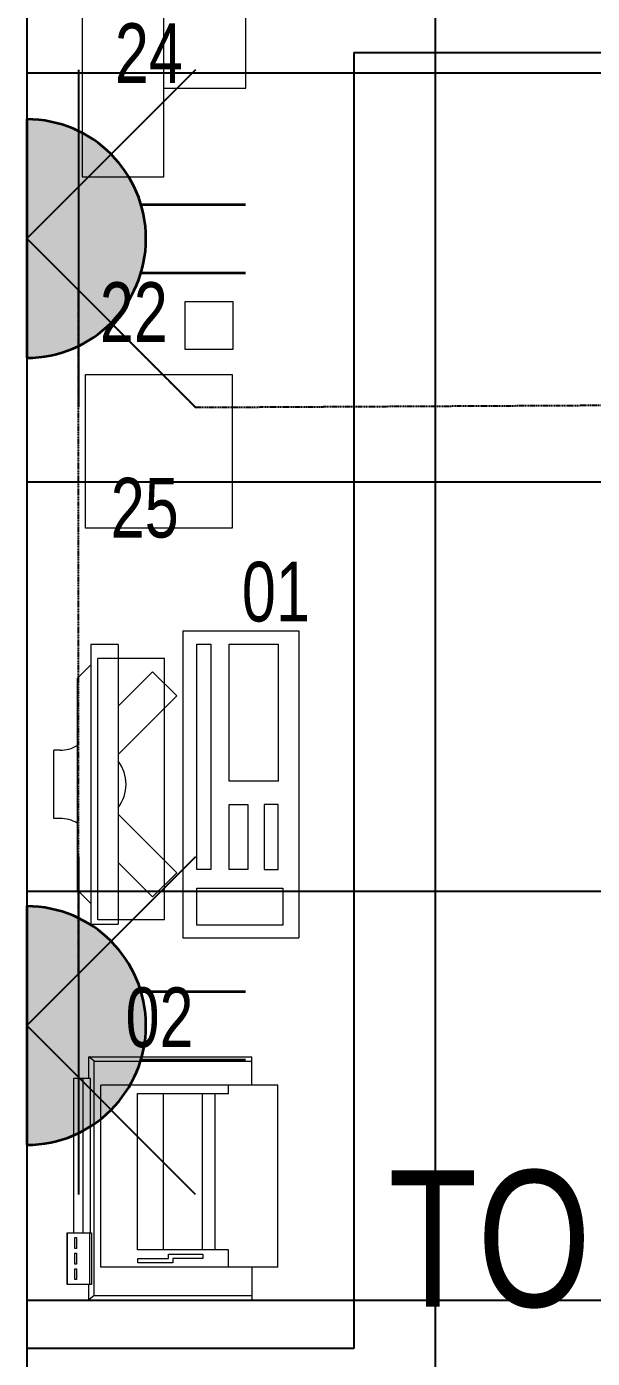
# Model space of a CAD drawing. Extents: x -178977 to 231842, y -29287 to 19916.
# Drawn here: x 29316 to 30146, y 6215 to 8168 of the extents above; entities that cross this region are included whole.
import ezdxf
from ezdxf import colors
from ezdxf.entities.mleader import LeaderData, LeaderLine
from ezdxf.enums import TextEntityAlignment as Align
from ezdxf.math import Vec2, Vec3

# ---------------------------------------------------------------- set-up
doc = ezdxf.new("R2010")
doc.units = 0
doc.header["$LTSCALE"] = 0.25
doc.linetypes.add('DASHDOT', pattern=[25.4, 12.7, -6.35, 0, -6.35])
doc.linetypes.add('HIDDEN', pattern=[9.525, 6.35, -3.175])
for name, color, linetype, lineweight in [('01-First Floor-FUR$0$72_EGR_EQP_TAG', 142, 'Continuous', 5), ('01-First Floor-FUR$0$LOADING', 253, 'Continuous', 5), ('01-First Floor-FUR$0$Walls', 251, 'Continuous', 5), ('E-LITE-CIRC', 6, 'Continuous', 25), ('E-LITE-CLNG-CNDT', 6, 'DASHDOT', 35), ('E-LITE-EXIT-NUMB', 6, 'Continuous', 25), ('E-POWR-FLOR-CNDT', 6, 'HIDDEN', 25), ('E-POWR-WALL @ 100', 4, 'Continuous', 35)]:
    doc.layers.add(name, color=color, linetype=linetype, lineweight=lineweight)
doc.layers.add('01-First Floor-FUR$0$FALSE CEILING', color=251, linetype='Continuous')
doc.styles.add('01-First Floor-FUR$0$X3G_ENTITY_257CFD', font='swisscl.ttf', dxfattribs={"height": 200})
doc.styles.add('DC_SIMPLEX', font='SIMPLEX.shx', dxfattribs={"width": 0.7})

# ---------------------------------------------------------------- blocks, each defined once
blk = doc.blocks.new('01-First Floor-FUR$0$D.110.51.53')
blk.add_lwpolyline([(285914, 4547), (286139, 4547), (286139, 4332), (285914, 4332), (285914, 4547)])
blk = doc.blocks.new('01-First Floor-FUR$0$D.111.03.06')
blk.add_lwpolyline([(292372, 3690), (292442, 3690), (292442, 3620), (292372, 3620), (292372, 3690)])
blk = doc.blocks.new('01-First Floor-FUR$0$D.122.06.11')
for points in [[(285783, 4268), (285783, 4268), (285783, 4388), (285713, 4388), (285643, 4388), (285643, 4268)], [(285513, 4148), (285913, 4148), (285913, 4268), (285513, 4268), (285513, 4148)]]:
    blk.add_lwpolyline(points)
blk = doc.blocks.new('01-First Floor-FUR$0$ITCWLS1-P')
at = {"layer": '01-First Floor-FUR$0$LOADING'}
for p, q in [((-0.17, 0.45), (-0.17, 0)), ((-0.17, 0.45), (0, 0.45)), ((0, 0.45), (0, 0)), ((-0.2651, 0.43, 0), (-0.3051, 0.43, 0)), ((-0.3051, 0.43, 0), (-0.3051, 0.02, 0)), ((-0.2651, 0.43, 0), (-0.2651, 0.02, 0)), ((-0.1496, 0.4305), (-0.1291, 0.4305)), ((-0.1291, 0.4305), (-0.1291, 0.4089)), ((-0.3251, 0.38, 0), (-0.3051, 0.4, 0)), ((-0.197, 0.4094), (-0.295, 0.4094)), ((-0.295, 0.0264), (-0.295, 0.4094)), ((-0.197, 0.0264), (-0.197, 0.4094)), ((-0.3251, 0.38, 0), (-0.3251, 0.07, 0)), ((-0.3503, 0.275), (-0.3596, 0.275)), ((-0.3596, 0.175), (-0.3596, 0.275)), ((-0.3503, 0.175), (-0.3596, 0.175)), ((-0.3251, 0.07, 0), (-0.3051, 0.05, 0)), ((-0.3051, 0.02, 0), (-0.2651, 0.02, 0)), ((-0.197, 0.0264), (-0.295, 0.0264)), ((-0.17, 0), (0, 0))]:
    blk.add_line(p, q, dxfattribs=at)
at = {"layer": '01-First Floor-FUR$0$LOADING', "extrusion": (2.48281e-10, 3.18408e-10, -1)}
for p, q in [((-0.2651, 0.3395), (-0.2144, 0.3902)), ((-0.1791, 0.3548), (-0.2144, 0.3902)), ((-0.2651, 0.2688), (-0.1791, 0.3548))]:
    blk.add_line(p, q, dxfattribs=at)
at = {"layer": '01-First Floor-FUR$0$LOADING', "extrusion": (2.48281e-10, -3.18408e-10, -1)}
for p, q in [((-0.2651, 0.1812), (-0.1791, 0.0952)), ((-0.2651, 0.1105), (-0.2144, 0.0598)), ((-0.1791, 0.0952), (-0.2144, 0.0598))]:
    blk.add_line(p, q, dxfattribs=at)
at = {"layer": '01-First Floor-FUR$0$LOADING'}
for points in [[(-0.1291, 0.4089), (-0.1291, 0.1), (-0.1496, 0.1), (-0.1496, 0.4305)], [(-0.1496, 0.1), (-0.1496, 0.1), (-0.1496, 0.1), (-0.1496, 0.1), (-0.1496, 0.1), (-0.1496, 0.1), (-0.1496, 0.1), (-0.1496, 0.1), (-0.1496, 0.1)], [(-0.1496, 0.1), (-0.1496, 0.1), (-0.1496, 0.1), (-0.1496, 0.1), (-0.1496, 0.1), (-0.1496, 0.1), (-0.1496, 0.1), (-0.1496, 0.1), (-0.1496, 0.1), (-0.1496, 0.1), (-0.1496, 0.1), (-0.1496, 0.1), (-0.1496, 0.1), (-0.1496, 0.1), (-0.1496, 0.1), (-0.1496, 0.1), (-0.1496, 0.1), (-0.1496, 0.1)], [(-0.1496, 0.1), (-0.1496, 0.1), (-0.1496, 0.1), (-0.1496, 0.1), (-0.1496, 0.1), (-0.1496, 0.1), (-0.1496, 0.1), (-0.1496, 0.1), (-0.1496, 0.1), (-0.1496, 0.1)], [(-0.1496, 0.1), (-0.1496, 0.1), (-0.1496, 0.1), (-0.1496, 0.1), (-0.1496, 0.1), (-0.1496, 0.1), (-0.1496, 0.1)], [(-0.1496, 0.1), (-0.1496, 0.1), (-0.1496, 0.1), (-0.1496, 0.1), (-0.1496, 0.1), (-0.1496, 0.1), (-0.1496, 0.1), (-0.1496, 0.1), (-0.1496, 0.1), (-0.1496, 0.1)], [(-0.1496, 0.1), (-0.1496, 0.1), (-0.1496, 0.1), (-0.1496, 0.1), (-0.1496, 0.1), (-0.1496, 0.1), (-0.1496, 0.1), (-0.1496, 0.1), (-0.1496, 0.1), (-0.1496, 0.1), (-0.1496, 0.1), (-0.1496, 0.1), (-0.1496, 0.1), (-0.1496, 0.1), (-0.1496, 0.1)], [(-0.1496, 0.1), (-0.1496, 0.1), (-0.1496, 0.1), (-0.1496, 0.1), (-0.1496, 0.1), (-0.1496, 0.1), (-0.1496, 0.1), (-0.1496, 0.1), (-0.1496, 0.1), (-0.1496, 0.1)], [(-0.1496, 0.1), (-0.1496, 0.1), (-0.1496, 0.1), (-0.1496, 0.1), (-0.1496, 0.1), (-0.1496, 0.1), (-0.1496, 0.1), (-0.1496, 0.1), (-0.1496, 0.1), (-0.1496, 0.1)], [(-0.1496, 0.1), (-0.1496, 0.1), (-0.1496, 0.1), (-0.1496, 0.1), (-0.1496, 0.1), (-0.1496, 0.1), (-0.1496, 0.1), (-0.1496, 0.1), (-0.1496, 0.1), (-0.1496, 0.1), (-0.1496, 0.1), (-0.1496, 0.1), (-0.1496, 0.1), (-0.1496, 0.1), (-0.1496, 0.1), (-0.1496, 0.1), (-0.1496, 0.1), (-0.1496, 0.1), (-0.1496, 0.1), (-0.1496, 0.1), (-0.1496, 0.1), (-0.1496, 0.1), (-0.1496, 0.1), (-0.1496, 0.1), (-0.1496, 0.1), (-0.1496, 0.1), (-0.1496, 0.1), (-0.1496, 0.1), (-0.1496, 0.1), (-0.1496, 0.1), (-0.1496, 0.1), (-0.1496, 0.1), (-0.1496, 0.1), (-0.1496, 0.1), (-0.1496, 0.1), (-0.1496, 0.1), (-0.1496, 0.1), (-0.1496, 0.1), (-0.1496, 0.1), (-0.1496, 0.1), (-0.1496, 0.1), (-0.1496, 0.1), (-0.1496, 0.1), (-0.1496, 0.1), (-0.1496, 0.1), (-0.1496, 0.1), (-0.1496, 0.1), (-0.1496, 0.1), (-0.1496, 0.1), (-0.1496, 0.1), (-0.1496, 0.1), (-0.1496, 0.1), (-0.1496, 0.1), (-0.1496, 0.1)], [(-0.1496, 0.1), (-0.1496, 0.1), (-0.1496, 0.1), (-0.1496, 0.1), (-0.1496, 0.1), (-0.1496, 0.1), (-0.1496, 0.1), (-0.1496, 0.1), (-0.1496, 0.1), (-0.1496, 0.1), (-0.1496, 0.1), (-0.1496, 0.1), (-0.1496, 0.1), (-0.1496, 0.1), (-0.1496, 0.1), (-0.1496, 0.1), (-0.1496, 0.1), (-0.1496, 0.1), (-0.1496, 0.1), (-0.1496, 0.1), (-0.1496, 0.1), (-0.1496, 0.1), (-0.1496, 0.1), (-0.1496, 0.1), (-0.1496, 0.1), (-0.1496, 0.1), (-0.1496, 0.1), (-0.1496, 0.1), (-0.1496, 0.1), (-0.1496, 0.1), (-0.1496, 0.1), (-0.1496, 0.1), (-0.1496, 0.1), (-0.1496, 0.1), (-0.1496, 0.1), (-0.1496, 0.1), (-0.1496, 0.1), (-0.1496, 0.1), (-0.1496, 0.1), (-0.1496, 0.1), (-0.1496, 0.1), (-0.1496, 0.1), (-0.1496, 0.1), (-0.1496, 0.1), (-0.1496, 0.1), (-0.1496, 0.1), (-0.1496, 0.1), (-0.1496, 0.1), (-0.1496, 0.1), (-0.1496, 0.1), (-0.1496, 0.1), (-0.1496, 0.1), (-0.1496, 0.1), (-0.1496, 0.1), (-0.1496, 0.1), (-0.1496, 0.1), (-0.1496, 0.1), (-0.1496, 0.1), (-0.1496, 0.1), (-0.1496, 0.1), (-0.1496, 0.1), (-0.1496, 0.1), (-0.1496, 0.1), (-0.1496, 0.1), (-0.1496, 0.1), (-0.1496, 0.1), (-0.1496, 0.1), (-0.1496, 0.1), (-0.1496, 0.1), (-0.1496, 0.1), (-0.1496, 0.1), (-0.1496, 0.1), (-0.1496, 0.1), (-0.1496, 0.1), (-0.1496, 0.1), (-0.1496, 0.1), (-0.1496, 0.1), (-0.1496, 0.1), (-0.1496, 0.1), (-0.1496, 0.1), (-0.1496, 0.1), (-0.1496, 0.1), (-0.1496, 0.1), (-0.1496, 0.1), (-0.1496, 0.1), (-0.1496, 0.1), (-0.1496, 0.1), (-0.1496, 0.1), (-0.1496, 0.1)], [(-0.1496, 0.1), (-0.1496, 0.1), (-0.1496, 0.1), (-0.1496, 0.1), (-0.1496, 0.1), (-0.1496, 0.1), (-0.1496, 0.1), (-0.1496, 0.1), (-0.1496, 0.1), (-0.1496, 0.1), (-0.1496, 0.1), (-0.1496, 0.1)], [(-0.1496, 0.1), (-0.1496, 0.1), (-0.1496, 0.1), (-0.1496, 0.1), (-0.1496, 0.1), (-0.1496, 0.1), (-0.1496, 0.1)], [(-0.1496, 0.1), (-0.1496, 0.1), (-0.1496, 0.1), (-0.1496, 0.1), (-0.1496, 0.1), (-0.1496, 0.1), (-0.1496, 0.1), (-0.1496, 0.1), (-0.1496, 0.1), (-0.1496, 0.1), (-0.1496, 0.1), (-0.1496, 0.1), (-0.1496, 0.1), (-0.1496, 0.1), (-0.1496, 0.1), (-0.1496, 0.1), (-0.1496, 0.1)], [(-0.1496, 0.1), (-0.1496, 0.1), (-0.1496, 0.1), (-0.1496, 0.1), (-0.1496, 0.1), (-0.1496, 0.1), (-0.1496, 0.1), (-0.1496, 0.1), (-0.1496, 0.1), (-0.1496, 0.1), (-0.1496, 0.1), (-0.1496, 0.1), (-0.1496, 0.1), (-0.1496, 0.1), (-0.1496, 0.1), (-0.1496, 0.1), (-0.1496, 0.1), (-0.1496, 0.1), (-0.1496, 0.1), (-0.1496, 0.1), (-0.1496, 0.1), (-0.1496, 0.1), (-0.1496, 0.1), (-0.1496, 0.1), (-0.1496, 0.1), (-0.1496, 0.1), (-0.1496, 0.1), (-0.1496, 0.1), (-0.1496, 0.1), (-0.1496, 0.1), (-0.1496, 0.1), (-0.1496, 0.1), (-0.1496, 0.1), (-0.1496, 0.1), (-0.1496, 0.1), (-0.1496, 0.1), (-0.1496, 0.1), (-0.1496, 0.1), (-0.1496, 0.1), (-0.1496, 0.1), (-0.1496, 0.1), (-0.1496, 0.1), (-0.1496, 0.1), (-0.1496, 0.1), (-0.1496, 0.1), (-0.1496, 0.1), (-0.1496, 0.1), (-0.1496, 0.1), (-0.1496, 0.1), (-0.1496, 0.1), (-0.1496, 0.1), (-0.1496, 0.1), (-0.1496, 0.1), (-0.1496, 0.1), (-0.1496, 0.1), (-0.1496, 0.1), (-0.1496, 0.1), (-0.1496, 0.1), (-0.1496, 0.1), (-0.1496, 0.1), (-0.1496, 0.1), (-0.1496, 0.1), (-0.1496, 0.1), (-0.1496, 0.1), (-0.1496, 0.1), (-0.1496, 0.1), (-0.1496, 0.1), (-0.1496, 0.1), (-0.1496, 0.1), (-0.1496, 0.1), (-0.1496, 0.1), (-0.1496, 0.1), (-0.1496, 0.1), (-0.1496, 0.1), (-0.1496, 0.1), (-0.1496, 0.1), (-0.1496, 0.1), (-0.1496, 0.1), (-0.1496, 0.1), (-0.1496, 0.1), (-0.1496, 0.1), (-0.1496, 0.1), (-0.1496, 0.1), (-0.1496, 0.1), (-0.1496, 0.1), (-0.1496, 0.1), (-0.1496, 0.1), (-0.1496, 0.1), (-0.1496, 0.1), (-0.1496, 0.1), (-0.1496, 0.1), (-0.1496, 0.1), (-0.1496, 0.1), (-0.1496, 0.1), (-0.1496, 0.1), (-0.1496, 0.1), (-0.1496, 0.1), (-0.1496, 0.1), (-0.1496, 0.1), (-0.1496, 0.1), (-0.1496, 0.1), (-0.1496, 0.1), (-0.1496, 0.1), (-0.1496, 0.1), (-0.1496, 0.1), (-0.1496, 0.1), (-0.1496, 0.1), (-0.1496, 0.1), (-0.1496, 0.1), (-0.1496, 0.1), (-0.1496, 0.1)], [(-0.1496, 0.1), (-0.1496, 0.1), (-0.1496, 0.1), (-0.1496, 0.1), (-0.1496, 0.1), (-0.1496, 0.1), (-0.1496, 0.1), (-0.1496, 0.1)]]:
    blk.add_lwpolyline(points, dxfattribs=at)
for points in [[(-0.1019, 0.4305), (-0.0304, 0.4305), (-0.0304, 0.2294), (-0.1019, 0.2294)], [(-0.1019, 0.1954), (-0.0747, 0.1954), (-0.0747, 0.1), (-0.1019, 0.1)], [(-0.0304, 0.1954), (-0.0508, 0.1954), (-0.0508, 0.1), (-0.0304, 0.1)], [(-0.1496, 0.1), (-0.1496, 0.1), (-0.1496, 0.1), (-0.1496, 0.1), (-0.1496, 0.1), (-0.1496, 0.1), (-0.1496, 0.1), (-0.1496, 0.1), (-0.1496, 0.1), (-0.1496, 0.1), (-0.1496, 0.1), (-0.1496, 0.1), (-0.1496, 0.1), (-0.1496, 0.1), (-0.1496, 0.1), (-0.1496, 0.1), (-0.1496, 0.1), (-0.1496, 0.1), (-0.1496, 0.1), (-0.1496, 0.1), (-0.1496, 0.1), (-0.1496, 0.1), (-0.1496, 0.1), (-0.1496, 0.1), (-0.1496, 0.1), (-0.1496, 0.1), (-0.1496, 0.1), (-0.1496, 0.1), (-0.1496, 0.1), (-0.1496, 0.1), (-0.1496, 0.1), (-0.1496, 0.1), (-0.1496, 0.1), (-0.1496, 0.1), (-0.1496, 0.1), (-0.1496, 0.1), (-0.1496, 0.1), (-0.1496, 0.1), (-0.1496, 0.1), (-0.1496, 0.1), (-0.1496, 0.1), (-0.1496, 0.1), (-0.1496, 0.1), (-0.1496, 0.1), (-0.1496, 0.1), (-0.1496, 0.1), (-0.1496, 0.1), (-0.1496, 0.1), (-0.1496, 0.1), (-0.1496, 0.1), (-0.1496, 0.1), (-0.1496, 0.1), (-0.1496, 0.1), (-0.1496, 0.1), (-0.1496, 0.1), (-0.1496, 0.1), (-0.1496, 0.1), (-0.1496, 0.1), (-0.1496, 0.1), (-0.1496, 0.1), (-0.1496, 0.1), (-0.1496, 0.1), (-0.1496, 0.1), (-0.1496, 0.1), (-0.1496, 0.1), (-0.1496, 0.1), (-0.1496, 0.1), (-0.1496, 0.1), (-0.1496, 0.1), (-0.1496, 0.1), (-0.1496, 0.1), (-0.1496, 0.1), (-0.1496, 0.1), (-0.1496, 0.1), (-0.1496, 0.1), (-0.1496, 0.1), (-0.1496, 0.1), (-0.1496, 0.1), (-0.1496, 0.1), (-0.1496, 0.1), (-0.1496, 0.1), (-0.1496, 0.1), (-0.1496, 0.1), (-0.1496, 0.1), (-0.1496, 0.1), (-0.1496, 0.1), (-0.1496, 0.1), (-0.1496, 0.1), (-0.1496, 0.1), (-0.1496, 0.1), (-0.1496, 0.1), (-0.1496, 0.1), (-0.1496, 0.1), (-0.1496, 0.1), (-0.1496, 0.1), (-0.1496, 0.1), (-0.1496, 0.1), (-0.1496, 0.1), (-0.1496, 0.1), (-0.1496, 0.1), (-0.1496, 0.1), (-0.1496, 0.1), (-0.1496, 0.1), (-0.1496, 0.1), (-0.1496, 0.1), (-0.1496, 0.1), (-0.1496, 0.1), (-0.1496, 0.1), (-0.1496, 0.1), (-0.1496, 0.1), (-0.1496, 0.1), (-0.1496, 0.1), (-0.1496, 0.1), (-0.1496, 0.1), (-0.1496, 0.1), (-0.1496, 0.1), (-0.1496, 0.1), (-0.1496, 0.1), (-0.1496, 0.1), (-0.1496, 0.1), (-0.1496, 0.1), (-0.1496, 0.1), (-0.1496, 0.1), (-0.1496, 0.1), (-0.1496, 0.1), (-0.1496, 0.1), (-0.1496, 0.1), (-0.1496, 0.1), (-0.1496, 0.1), (-0.1496, 0.1), (-0.1496, 0.1), (-0.1496, 0.1), (-0.1496, 0.1), (-0.1496, 0.1), (-0.1496, 0.1), (-0.1496, 0.1), (-0.1496, 0.1), (-0.1496, 0.1), (-0.1496, 0.1), (-0.1496, 0.1), (-0.1496, 0.1), (-0.1496, 0.1), (-0.1496, 0.1), (-0.1496, 0.1), (-0.1496, 0.1), (-0.1496, 0.1), (-0.1496, 0.1), (-0.1496, 0.1), (-0.1496, 0.1), (-0.1496, 0.1), (-0.1496, 0.1), (-0.1496, 0.1), (-0.1496, 0.1), (-0.1496, 0.1), (-0.1496, 0.1), (-0.1496, 0.1), (-0.1496, 0.1), (-0.1496, 0.1), (-0.1496, 0.1), (-0.1496, 0.1), (-0.1496, 0.1), (-0.1496, 0.1), (-0.1496, 0.1), (-0.1496, 0.1), (-0.1496, 0.1), (-0.1496, 0.1), (-0.1496, 0.1), (-0.1496, 0.1), (-0.1496, 0.1), (-0.1496, 0.1), (-0.1496, 0.1), (-0.1496, 0.1), (-0.1496, 0.1), (-0.1496, 0.1), (-0.1496, 0.1), (-0.1496, 0.1), (-0.1496, 0.1), (-0.1496, 0.1), (-0.1496, 0.1), (-0.1496, 0.1), (-0.1496, 0.1), (-0.1496, 0.1), (-0.1496, 0.1), (-0.1496, 0.1), (-0.1496, 0.1), (-0.1496, 0.1), (-0.1496, 0.1), (-0.1496, 0.1), (-0.1496, 0.1), (-0.1496, 0.1), (-0.1496, 0.1), (-0.1496, 0.1), (-0.1496, 0.1), (-0.1496, 0.1), (-0.1496, 0.1), (-0.1496, 0.1), (-0.1496, 0.1), (-0.1496, 0.1), (-0.1496, 0.1), (-0.1496, 0.1), (-0.1496, 0.1), (-0.1496, 0.1), (-0.1496, 0.1), (-0.1496, 0.1), (-0.1496, 0.1), (-0.1496, 0.1), (-0.1496, 0.1), (-0.1496, 0.1), (-0.1496, 0.1), (-0.1496, 0.1), (-0.1496, 0.1), (-0.1496, 0.1), (-0.1496, 0.1), (-0.1496, 0.1), (-0.1496, 0.1), (-0.1496, 0.1), (-0.1496, 0.1), (-0.1496, 0.1), (-0.1496, 0.1), (-0.1496, 0.1), (-0.1496, 0.1), (-0.1496, 0.1), (-0.1496, 0.1), (-0.1496, 0.1), (-0.1496, 0.1), (-0.1496, 0.1), (-0.1496, 0.1), (-0.1496, 0.1), (-0.1496, 0.1), (-0.1496, 0.1), (-0.1496, 0.1), (-0.1496, 0.1), (-0.1496, 0.1), (-0.1496, 0.1), (-0.1496, 0.1), (-0.1496, 0.1), (-0.1496, 0.1), (-0.1496, 0.1), (-0.1496, 0.1), (-0.1496, 0.1), (-0.1496, 0.1), (-0.1496, 0.1), (-0.1496, 0.1), (-0.1496, 0.1), (-0.1496, 0.1), (-0.1496, 0.1), (-0.1496, 0.1), (-0.1496, 0.1), (-0.1496, 0.1), (-0.1496, 0.1), (-0.1496, 0.1), (-0.1496, 0.1), (-0.1496, 0.1), (-0.1496, 0.1), (-0.1496, 0.1), (-0.1496, 0.1), (-0.1496, 0.1), (-0.1496, 0.1), (-0.1496, 0.1), (-0.1496, 0.1), (-0.1496, 0.1), (-0.1496, 0.1), (-0.1496, 0.1), (-0.1496, 0.1), (-0.1496, 0.1), (-0.1496, 0.1), (-0.1496, 0.1), (-0.1496, 0.1), (-0.1496, 0.1), (-0.1496, 0.1), (-0.1496, 0.1), (-0.1496, 0.1), (-0.1496, 0.1), (-0.1496, 0.1), (-0.1496, 0.1), (-0.1496, 0.1), (-0.1496, 0.1)], [(-0.1496, 0.1), (-0.1496, 0.1), (-0.1496, 0.1), (-0.1496, 0.1), (-0.1496, 0.1), (-0.1496, 0.1), (-0.1496, 0.1), (-0.1496, 0.1), (-0.1496, 0.1), (-0.1496, 0.1), (-0.1496, 0.1), (-0.1496, 0.1), (-0.1496, 0.1), (-0.1496, 0.1), (-0.1496, 0.1), (-0.1496, 0.1), (-0.1496, 0.1), (-0.1496, 0.1), (-0.1496, 0.1), (-0.1496, 0.1), (-0.1496, 0.1), (-0.1496, 0.1), (-0.1496, 0.1), (-0.1496, 0.1), (-0.1496, 0.1), (-0.1496, 0.1), (-0.1496, 0.1), (-0.1496, 0.1), (-0.1496, 0.1), (-0.1496, 0.1), (-0.1496, 0.1), (-0.1496, 0.1), (-0.1496, 0.1), (-0.1496, 0.1), (-0.1496, 0.1), (-0.1496, 0.1), (-0.1496, 0.1), (-0.1496, 0.1), (-0.1496, 0.1), (-0.1496, 0.1), (-0.1496, 0.1), (-0.1496, 0.1), (-0.1496, 0.1), (-0.1496, 0.1), (-0.1496, 0.1), (-0.1496, 0.1), (-0.1496, 0.1), (-0.1496, 0.1), (-0.1496, 0.1), (-0.1496, 0.1), (-0.1496, 0.1), (-0.1496, 0.1), (-0.1496, 0.1), (-0.1496, 0.1), (-0.1496, 0.1), (-0.1496, 0.1), (-0.1496, 0.1), (-0.1496, 0.1), (-0.1496, 0.1), (-0.1496, 0.1), (-0.1496, 0.1), (-0.1496, 0.1), (-0.1496, 0.1), (-0.1496, 0.1), (-0.1496, 0.1), (-0.1496, 0.1), (-0.1496, 0.1), (-0.1496, 0.1), (-0.1496, 0.1), (-0.1496, 0.1), (-0.1496, 0.1), (-0.1496, 0.1), (-0.1496, 0.1), (-0.1496, 0.1), (-0.1496, 0.1), (-0.1496, 0.1), (-0.1496, 0.1), (-0.1496, 0.1), (-0.1496, 0.1), (-0.1496, 0.1), (-0.1496, 0.1), (-0.1496, 0.1), (-0.1496, 0.1), (-0.1496, 0.1), (-0.1496, 0.1), (-0.1496, 0.1), (-0.1496, 0.1), (-0.1496, 0.1), (-0.1496, 0.1), (-0.1496, 0.1), (-0.1496, 0.1), (-0.1496, 0.1), (-0.1496, 0.1), (-0.1496, 0.1), (-0.1496, 0.1), (-0.1496, 0.1), (-0.1496, 0.1), (-0.1496, 0.1), (-0.1496, 0.1), (-0.1496, 0.1), (-0.1496, 0.1), (-0.1496, 0.1), (-0.1496, 0.1), (-0.1496, 0.1), (-0.1496, 0.1), (-0.1496, 0.1), (-0.1496, 0.1), (-0.1496, 0.1), (-0.1496, 0.1), (-0.1496, 0.1), (-0.1496, 0.1), (-0.1496, 0.1), (-0.1496, 0.1), (-0.1496, 0.1), (-0.1496, 0.1), (-0.1496, 0.1), (-0.1496, 0.1), (-0.1496, 0.1), (-0.1496, 0.1), (-0.1496, 0.1), (-0.1496, 0.1), (-0.1496, 0.1), (-0.1496, 0.1), (-0.1496, 0.1), (-0.1496, 0.1), (-0.1496, 0.1), (-0.1496, 0.1), (-0.1496, 0.1), (-0.1496, 0.1), (-0.1496, 0.1), (-0.1496, 0.1), (-0.1496, 0.1), (-0.1496, 0.1), (-0.1496, 0.1), (-0.1496, 0.1), (-0.1496, 0.1), (-0.1496, 0.1), (-0.1496, 0.1), (-0.1496, 0.1), (-0.1496, 0.1), (-0.1496, 0.1), (-0.1496, 0.1), (-0.1496, 0.1), (-0.1496, 0.1), (-0.1496, 0.1), (-0.1496, 0.1), (-0.1496, 0.1), (-0.1496, 0.1), (-0.1496, 0.1), (-0.1496, 0.1), (-0.1496, 0.1), (-0.1496, 0.1), (-0.1496, 0.1), (-0.1496, 0.1), (-0.1496, 0.1), (-0.1496, 0.1), (-0.1496, 0.1), (-0.1496, 0.1), (-0.1496, 0.1), (-0.1496, 0.1), (-0.1496, 0.1), (-0.1496, 0.1), (-0.1496, 0.1), (-0.1496, 0.1), (-0.1496, 0.1), (-0.1496, 0.1), (-0.1496, 0.1), (-0.1496, 0.1), (-0.1496, 0.1), (-0.1496, 0.1), (-0.1496, 0.1), (-0.1496, 0.1), (-0.1496, 0.1), (-0.1496, 0.1), (-0.1496, 0.1), (-0.1496, 0.1), (-0.1496, 0.1), (-0.1496, 0.1), (-0.1496, 0.1), (-0.1496, 0.1), (-0.1496, 0.1), (-0.1496, 0.1), (-0.1496, 0.1), (-0.1496, 0.1), (-0.1496, 0.1), (-0.1496, 0.1), (-0.1496, 0.1), (-0.1496, 0.1), (-0.1496, 0.1), (-0.1496, 0.1), (-0.1496, 0.1), (-0.1496, 0.1), (-0.1496, 0.1), (-0.1496, 0.1), (-0.1496, 0.1), (-0.1496, 0.1), (-0.1496, 0.1), (-0.1496, 0.1), (-0.1496, 0.1), (-0.1496, 0.1), (-0.1496, 0.1), (-0.1496, 0.1), (-0.1496, 0.1), (-0.1496, 0.1), (-0.1496, 0.1), (-0.1496, 0.1), (-0.1496, 0.1), (-0.1496, 0.1), (-0.1496, 0.1), (-0.1496, 0.1), (-0.1496, 0.1), (-0.1496, 0.1), (-0.1496, 0.1), (-0.1496, 0.1)], [(-0.1496, 0.1), (-0.1496, 0.1), (-0.1496, 0.1), (-0.1496, 0.1), (-0.1496, 0.1), (-0.1496, 0.1), (-0.1496, 0.1), (-0.1496, 0.1), (-0.1496, 0.1), (-0.1496, 0.1), (-0.1496, 0.1), (-0.1496, 0.1), (-0.1496, 0.1), (-0.1496, 0.1), (-0.1496, 0.1), (-0.1496, 0.1), (-0.1496, 0.1), (-0.1496, 0.1), (-0.1496, 0.1), (-0.1496, 0.1), (-0.1496, 0.1), (-0.1496, 0.1), (-0.1496, 0.1), (-0.1496, 0.1), (-0.1496, 0.1), (-0.1496, 0.1), (-0.1496, 0.1), (-0.1496, 0.1), (-0.1496, 0.1), (-0.1496, 0.1), (-0.1496, 0.1), (-0.1496, 0.1), (-0.1496, 0.1), (-0.1496, 0.1), (-0.1496, 0.1), (-0.1496, 0.1), (-0.1496, 0.1), (-0.1496, 0.1), (-0.1496, 0.1), (-0.1496, 0.1), (-0.1496, 0.1), (-0.1496, 0.1), (-0.1496, 0.1), (-0.1496, 0.1), (-0.1496, 0.1), (-0.1496, 0.1), (-0.1496, 0.1), (-0.1496, 0.1), (-0.1496, 0.1), (-0.1496, 0.1), (-0.1496, 0.1), (-0.1496, 0.1), (-0.1496, 0.1), (-0.1496, 0.1), (-0.1496, 0.1), (-0.1496, 0.1), (-0.1496, 0.1), (-0.1496, 0.1), (-0.1496, 0.1), (-0.1496, 0.1), (-0.1496, 0.1), (-0.1496, 0.1), (-0.1496, 0.1), (-0.1496, 0.1), (-0.1496, 0.1), (-0.1496, 0.1), (-0.1496, 0.1), (-0.1496, 0.1), (-0.1496, 0.1), (-0.1496, 0.1), (-0.1496, 0.1), (-0.1496, 0.1), (-0.1496, 0.1), (-0.1496, 0.1), (-0.1496, 0.1), (-0.1496, 0.1), (-0.1496, 0.1), (-0.1496, 0.1), (-0.1496, 0.1), (-0.1496, 0.1), (-0.1496, 0.1), (-0.1496, 0.1), (-0.1496, 0.1), (-0.1496, 0.1), (-0.1496, 0.1), (-0.1496, 0.1), (-0.1496, 0.1), (-0.1496, 0.1), (-0.1496, 0.1), (-0.1496, 0.1), (-0.1496, 0.1), (-0.1496, 0.1), (-0.1496, 0.1), (-0.1496, 0.1), (-0.1496, 0.1), (-0.1496, 0.1), (-0.1496, 0.1), (-0.1496, 0.1), (-0.1496, 0.1), (-0.1496, 0.1), (-0.1496, 0.1), (-0.1496, 0.1), (-0.1496, 0.1), (-0.1496, 0.1), (-0.1496, 0.1), (-0.1496, 0.1), (-0.1496, 0.1), (-0.1496, 0.1), (-0.1496, 0.1), (-0.1496, 0.1), (-0.1496, 0.1), (-0.1496, 0.1), (-0.1496, 0.1), (-0.1496, 0.1), (-0.1496, 0.1), (-0.1496, 0.1), (-0.1496, 0.1), (-0.1496, 0.1), (-0.1496, 0.1), (-0.1496, 0.1), (-0.1496, 0.1), (-0.1496, 0.1), (-0.1496, 0.1), (-0.1496, 0.1), (-0.1496, 0.1), (-0.1496, 0.1), (-0.1496, 0.1), (-0.1496, 0.1), (-0.1496, 0.1), (-0.1496, 0.1), (-0.1496, 0.1), (-0.1496, 0.1), (-0.1496, 0.1), (-0.1496, 0.1), (-0.1496, 0.1), (-0.1496, 0.1), (-0.1496, 0.1), (-0.1496, 0.1), (-0.1496, 0.1), (-0.1496, 0.1), (-0.1496, 0.1), (-0.1496, 0.1), (-0.1496, 0.1), (-0.1496, 0.1), (-0.1496, 0.1), (-0.1496, 0.1), (-0.1496, 0.1), (-0.1496, 0.1), (-0.1496, 0.1), (-0.1496, 0.1), (-0.1496, 0.1), (-0.1496, 0.1), (-0.1496, 0.1), (-0.1496, 0.1), (-0.1496, 0.1), (-0.1496, 0.1), (-0.1496, 0.1), (-0.1496, 0.1), (-0.1496, 0.1), (-0.1496, 0.1), (-0.1496, 0.1), (-0.1496, 0.1), (-0.1496, 0.1), (-0.1496, 0.1), (-0.1496, 0.1), (-0.1496, 0.1), (-0.1496, 0.1), (-0.1496, 0.1), (-0.1496, 0.1), (-0.1496, 0.1), (-0.1496, 0.1), (-0.1496, 0.1), (-0.1496, 0.1), (-0.1496, 0.1), (-0.1496, 0.1), (-0.1496, 0.1), (-0.1496, 0.1), (-0.1496, 0.1), (-0.1496, 0.1), (-0.1496, 0.1), (-0.1496, 0.1), (-0.1496, 0.1), (-0.1496, 0.1), (-0.1496, 0.1), (-0.1496, 0.1), (-0.1496, 0.1), (-0.1496, 0.1), (-0.1496, 0.1), (-0.1496, 0.1), (-0.1496, 0.1), (-0.1496, 0.1), (-0.1496, 0.1), (-0.1496, 0.1), (-0.1496, 0.1), (-0.1496, 0.1), (-0.1496, 0.1), (-0.1496, 0.1), (-0.1496, 0.1), (-0.1496, 0.1), (-0.1496, 0.1), (-0.1496, 0.1), (-0.1496, 0.1), (-0.1496, 0.1), (-0.1496, 0.1), (-0.1496, 0.1), (-0.1496, 0.1), (-0.1496, 0.1), (-0.1496, 0.1), (-0.1496, 0.1), (-0.1496, 0.1), (-0.1496, 0.1), (-0.1496, 0.1), (-0.1496, 0.1), (-0.1496, 0.1), (-0.1496, 0.1), (-0.1496, 0.1), (-0.1496, 0.1), (-0.1496, 0.1), (-0.1496, 0.1)], [(-0.1496, 0.0727), (-0.0236, 0.0727), (-0.0236, 0.0182), (-0.1496, 0.0182)]]:
    blk.add_lwpolyline(points, close=True, dxfattribs=at)
for centre, radius, start, end in [((-0.3503, 0.325), 0.05, 270, 300.3093), ((-0.3089, 0.225), 0.0556, 321.9431, 38.0569), ((-0.3503, 0.125), 0.05, 59.6907, 90)]:
    blk.add_arc(centre, radius, start, end, dxfattribs=at)
blk = doc.blocks.new('01-First Floor-FUR$0$ITPPLT2C-P')
at = {"color": 0}
for p, q in [((0.0229, 0.0318), (0.2618, 0.0318)), ((0.0304, 0.0256), (0.0229, 0.0318)), ((0.0229, 0), (0.0229, 0.0318)), ((0.0304, -0.3182), (0.0304, 0.0256)), ((0.0304, 0.0256), (0.2618, 0.0256)), ((0.2618, -0.0096), (0.2618, 0.0318)), ((0, 0), (0, -0.2262)), ((0.0252, 0), (0, 0)), ((0.0139, 0), (0.0139, -0.2262)), ((0.0252, 0), (0.0139, 0)), ((0.0252, -0.2262), (0.0252, 0)), ((0.0401, -0.2769), (0.0401, -0.0096)), ((0.3, -0.0096), (0.0401, -0.0096)), ((0.2274, -0.0222), (0.2274, -0.0096)), ((0.3, -0.2769), (0.3, -0.0096)), ((0.0939, -0.2515), (0.0939, -0.0222)), ((0.0939, -0.0222), (0.2274, -0.0222)), ((0.1321, -0.2515), (0.1321, -0.0222)), ((0.1894, -0.2515), (0.1894, -0.0222)), ((0.2082, -0.2515), (0.2082, -0.0222)), ((-0.0091, -0.2262), (0.0267, -0.2262)), ((-0.0091, -0.3023), (-0.0091, -0.2262)), ((-0.0087, -0.2262), (0.0236, -0.2262)), ((-0.0087, -0.3023), (-0.0087, -0.2262)), ((0, -0.2262), (0.0252, -0.2262)), ((0.0023, -0.2495), (0.0023, -0.2334)), ((0.0023, -0.2334), (0.0045, -0.2334)), ((0.0045, -0.2334), (0.0045, -0.2495)), ((0.0139, -0.2262), (0.0252, -0.2262)), ((0.0236, -0.2262), (0.0236, -0.3023)), ((0.0267, -0.2262), (0.0267, -0.3023)), ((0.0045, -0.2495), (0.0023, -0.2495)), ((0.2274, -0.2515), (0.0939, -0.2515)), ((0.2274, -0.2769), (0.2274, -0.2515)), ((0.0023, -0.2721), (0.0023, -0.2562)), ((0.0023, -0.2562), (0.0045, -0.2562)), ((0.0045, -0.2721), (0.0023, -0.2721)), ((0.0045, -0.2562), (0.0045, -0.2721)), ((0.0947, -0.2701), (0.0947, -0.2641)), ((0.0947, -0.2641), (0.1395, -0.2641)), ((0.1457, -0.2701), (0.0947, -0.2701)), ((0.1395, -0.2575), (0.19, -0.2575)), ((0.1395, -0.2641), (0.1395, -0.2575)), ((0.19, -0.2641), (0.1457, -0.2641)), ((0.1457, -0.2641), (0.1457, -0.2701)), ((0.19, -0.2575), (0.19, -0.2641)), ((0.0023, -0.295), (0.0023, -0.2793)), ((0.0023, -0.2793), (0.0045, -0.2793)), ((0.0045, -0.2793), (0.0045, -0.295)), ((0.3, -0.2769), (0.0401, -0.2769)), ((0.2618, -0.2769), (0.2618, -0.3246)), ((0.0267, -0.3023), (-0.0091, -0.3023)), ((0.0236, -0.3023), (-0.0087, -0.3023)), ((0.0045, -0.295), (0.0023, -0.295)), ((0.0229, -0.3246), (0.0229, -0.3023)), ((0.0304, -0.3182), (0.0229, -0.3246)), ((0.0229, -0.3246), (0.2618, -0.3246)), ((0.0304, -0.3182), (0.2618, -0.3182))]:
    blk.add_line(p, q, dxfattribs=at)
blk = doc.blocks.new('01-First Floor-FUR')
at = {"layer": '01-First Floor-FUR$0$FALSE CEILING', "linetype": 'Continuous'}
for p, q in [((29915.6, 5100), (29915.6, 8610)), ((29315.6, 8100), (32567.5, 8100)), ((29315.6, 7500), (32567.5, 7500)), ((29315.6, 6900), (32567.5, 6900)), ((29315.6, 6300), (32567.5, 6300))]:
    blk.add_line(p, q, dxfattribs=at)
at = {"layer": '01-First Floor-FUR$0$FALSE CEILING'}
for p, q in [((29795.6, 8130, -0.1), (29795.6, 6229.1, -0.1)), ((29795.6, 8130, -0.1), (31565.6, 8130, -0.1)), ((29795.6, 6229.1, -0.1), (29315.6, 6229.1, -0.1))]:
    blk.add_line(p, q, dxfattribs=at)
blk.add_lwpolyline([(29315.6, 5100), (32567.5, 5100), (32567.5, 8610), (29315.6, 8610)], close=True, dxfattribs=at)
at = {"layer": '01-First Floor-FUR$0$LOADING'}
for p, q in [((29795.6, 8130, -0.1), (29795.6, 6229.1, -0.1)), ((29795.6, 8130, -0.1), (31565.6, 8130, -0.1)), ((29795.6, 6229.1, -0.1), (29315.6, 6229.1, -0.1))]:
    blk.add_line(p, q, dxfattribs=at)
at = {"layer": '01-First Floor-FUR$0$Walls'}
blk.add_line((29315.6, 6120), (29315.6, 8610), dxfattribs=at)
at = {"layer": '01-First Floor-FUR$0$LOADING', "rotation": 270}
for name, p in [('01-First Floor-FUR$0$D.122.06.11', (25249, 293860.4, -0.1)), ('01-First Floor-FUR$0$D.111.03.06', (25928, 300136.4, -0.1)), ('01-First Floor-FUR$0$D.110.51.53', (25070, 293571.4, -0.1))]:
    blk.add_blockref(name, p, dxfattribs=at)
at = {"layer": '01-First Floor-FUR$0$LOADING', "extrusion": (8.01373e-06, 1.93988e-16, 1), "xscale": 1000.000000000011, "yscale": 1000.000000000011, "zscale": 1000.000000000011}
blk.add_blockref('01-First Floor-FUR$0$ITCWLS1-P', (29714.8, 6831.5, 0.1), dxfattribs=at)
at = {"layer": '01-First Floor-FUR$0$LOADING', "extrusion": (-7.77425e-06, 2.55393e-17, -1), "xscale": -1000, "yscale": 999.999999999998, "zscale": 1000}
blk.add_blockref('01-First Floor-FUR$0$ITPPLT2C-P', (-29384.1, 6625, -0.1), dxfattribs=at)
at = {"layer": '01-First Floor-FUR$0$72_EGR_EQP_TAG', "char_height": 87.47, "attachment_point": 2, "style": '01-First Floor-FUR$0$X3G_ENTITY_257CFD'}
for s, insert in [('24', (29494.9, 8172.6, -0.2)), ('22', (29472.8, 7792.8, -0.3)), ('25', (29488.8, 7505.9, -0.2)), ('01', (29681.2, 7382.8, -0.1)), ('02', (29510.5, 6758.5, -0.1))]:
    blk.add_mtext(s, dxfattribs=dict(at, insert=insert))
blk = doc.blocks.new('*U180')
h = blk.add_hatch(color=253)
edge = h.paths.add_edge_path()
edge.add_line((-1.75, 0), (1.75, 0))
edge.add_arc((0, 0), 1.75, 180, 360, ccw=False)
for p, q in [((-0.5, -1.677), (-0.5, -3.211)), ((0.5, -1.677), (0.5, -3.211))]:
    blk.add_line(p, q)
blk.add_lwpolyline([(-1.75, 0, 1), (1.75, 0)], format="xyb", close=True)
at = {"layer": 'Defpoints'}
for p, q in [((-2.475, -2.475), (0, 0)), ((2.475, -2.475), (0, 0)), ((2.475, -0.758), (-2.475, -0.758))]:
    blk.add_line(p, q, dxfattribs=at)
at = {"layer": 'E-LITE-EXIT-NUMB', "style": 'DC_SIMPLEX', "width": 0.7, "flags": 8}
blk.add_attdef('TYPE', text='', height=2, rotation=360, dxfattribs=at).set_placement((-2.682, 5.238), align=Align.RIGHT)
blk.add_attdef('CIRCUIT', (2.682, 5.238), '', height=2, rotation=360, dxfattribs=at)
blk = doc.blocks.new('*U178')
h = blk.add_hatch(color=253)
edge = h.paths.add_edge_path()
edge.add_line((-1.75, 0), (1.75, 0))
edge.add_arc((0, 0), 1.75, 180, 360, ccw=False)
for p, q in [((-0.5, -1.677), (-0.5, -3.211)), ((0.5, -1.677), (0.5, -3.211))]:
    blk.add_line(p, q)
blk.add_lwpolyline([(-1.75, 0, 1), (1.75, 0)], format="xyb", close=True)
at = {"layer": 'Defpoints'}
for p, q in [((-2.475, -2.475), (0, 0)), ((2.475, -2.475), (0, 0)), ((2.475, -0.758), (-2.475, -0.758))]:
    blk.add_line(p, q, dxfattribs=at)
at = {"layer": 'E-LITE-EXIT-NUMB', "style": 'DC_SIMPLEX', "width": 0.7, "flags": 8}
blk.add_attdef('TYPE', text='', height=2, rotation=360, dxfattribs=at).set_placement((-2.682, 5.238), align=Align.RIGHT)
blk.add_attdef('CIRCUIT', (2.682, 5.238), '', height=2, rotation=360, dxfattribs=at)
blk = doc.blocks.new('ARR0W')
at = {"color": 45}
blk.add_ellipse((0, 0), major_axis=(0.4, 0), ratio=0.4, dxfattribs=at)
at = {"color": 45, "ltscale": 0.5}
blk.add_solid([(-1.4, 0.167), (-0.4, 0), (-1.4, -0.167)], dxfattribs=at)

msp = doc.modelspace()

# ---------------------------------------------------------------- linework, layer by layer
at = {"layer": 'E-POWR-FLOR-CNDT'}
msp.add_lwpolyline([(29391.4, 6778.4), (29391.4, 7781.1)], dxfattribs=at)
msp.add_lwpolyline([(29439.3, 7733.1), (29563.1, 7609.4), (32218.7, 7623.2, -0.414214), (32319.2, 7523.8), (32319.9, 7380.3), (32447.4, 7260.2)], format="xyb", dxfattribs=at)

# ---------------------------------------------------------------- block references
at = {"layer": 'E-LITE-CLNG-CNDT'}
msp.add_blockref('01-First Floor-FUR', (0, 0), dxfattribs=at)
at = {"layer": 'E-POWR-WALL @ 100', "xscale": 100, "yscale": 100, "zscale": 100, "rotation": 90.00000000000001}
for name, p in [('*U178', (29315.6, 7856.9)), ('*U180', (29315.6, 6702.6))]:
    msp.add_blockref(name, p, dxfattribs=at)

# ---------------------------------------------------------------- leaders
at = {"layer": 'E-LITE-CIRC'}
ml = msp.add_multileader_mtext('Standard', dxfattribs=at)
ml.set_content('{\\Fdc_el_romans|c0;\\W0.8;TO\\Fromans|c0; \\Fsimplex|c0;PP-\\Fdc_el_romans|c0;F1\\Fsimplex|c0;/M46}', color=256, style='DC_SIMPLEX')
ml.set_leader_properties()
ml.set_arrow_properties(name='ARR0W')
ml.build(insert=Vec2(0, 0))
ml.multileader.update_dxf_attribs({"dogleg_length": 200, "arrow_head_size": 140, "scale": 100})
ctx = ml.context
ctx.base_point, ctx.scale, ctx.char_height, ctx.arrow_head_size, ctx.landing_gap_size, ctx.plane_origin, ctx.plane_x_axis, ctx.plane_y_axis = Vec3(29575, 6357, 0), 100, 200, 140, 140, Vec3(44911.1, 363.5, 0), Vec3(1, 0.000001, 0), Vec3(-0.000001, 1, 0)
ctx.text_align_type = 2
notes = []
notes.append((ctx, [(1, (1, 1, 0), (31807.6, 6357, 0), (-1, -0.000001, 0), 108.8, [(0, [(32567.5, 6719, 0)], 0, [])])]))
ctx.mtext.insert, ctx.mtext.text_direction, ctx.mtext.rotation, ctx.mtext.alignment, ctx.mtext.flow_direction = Vec3(31558.8, 6490.3, 0), Vec3(1, 0.000001, 0), 0.000001, 3, 5
for ctx, leaders in notes:
    for number, flags, end, landing, length, lines in leaders:
        leader = LeaderData()
        leader.index, (leader.has_last_leader_line, leader.has_dogleg_vector, leader.attachment_direction) = number, flags
        leader.last_leader_point, leader.dogleg_vector, leader.dogleg_length = Vec3(end), Vec3(landing), length
        for number, points, colour, breaks in lines:
            line = LeaderLine()
            line.index, line.vertices, line.color, line.breaks = number, Vec3.list(points), colors.encode_raw_color(colour), breaks
            leader.lines.append(line)
        ctx.leaders.append(leader)

doc.saveas('drawing.dxf')
